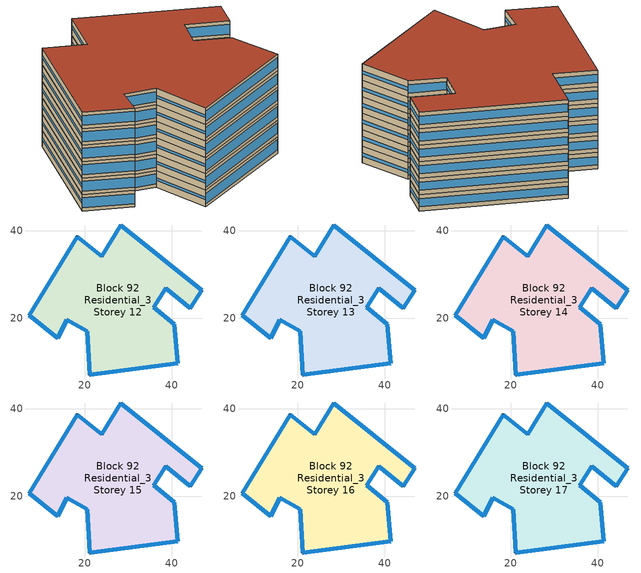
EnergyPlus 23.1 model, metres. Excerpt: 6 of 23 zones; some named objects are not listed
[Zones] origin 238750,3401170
Block 92 Residential_3 Storey 12
 floor outside (Project Floor): 46.8,26.39 44.21,22.23 38.57,26.81 35.78,22.44 40.48,18.55 41.32,9.66 21.12,6.93 20.6,16.93 15.87,19.6 13.75,15.32 7.27,20.69 18.25,38.73 23.89,34.16 28.29,41.37 z36
 wall outside (Project Wall): 7.27,20.69 13.75,15.32 15.87,19.6 20.6,16.93 21.12,6.93 41.32,9.66 40.48,18.55 35.78,22.44 38.57,26.81 44.21,22.23 46.8,26.39 28.29,41.37 23.89,34.16 18.25,38.73 7.27,20.69 z36:39
 window (Residential_south_window_construction): 7.27,20.69 13.75,15.32 / 15.87,19.59 20.59,16.93 / 21.13,6.93 41.31,9.65 / 38.57,26.81 44.21,22.24 z36.6:38.4
 window (Residential_east_window_construction): 13.75,15.32 15.87,19.59 / 41.32,9.66 40.48,18.55 / 35.78,22.44 38.57,26.81 / 44.21,22.24 46.8,26.38 z37.2:37.8
 window (Residential_west_window_construction): 20.6,16.92 21.12,6.94 / 28.28,41.37 23.89,34.16 / 18.25,38.72 7.27,20.7 z37.27:37.73
 window (Residential_north_window_construction): 40.48,18.55 35.78,22.44 / 46.8,26.39 28.29,41.36 / 23.89,34.16 18.25,38.73 z36.75:38.25
 roof outside (Project Ceiling): 41.32,9.66 40.48,18.55 35.78,22.44 38.57,26.81 44.21,22.23 46.8,26.39 28.29,41.37 23.89,34.16 18.25,38.73 7.27,20.69 13.75,15.32 15.87,19.6 20.6,16.93 21.12,6.93 z39
Block 92 Residential_3 Storey 13
 floor outside (Project Floor): 46.8,26.39 44.21,22.23 38.57,26.81 35.78,22.44 40.48,18.55 41.32,9.66 21.12,6.93 20.6,16.93 15.87,19.6 13.75,15.32 7.27,20.69 18.25,38.73 23.89,34.16 28.29,41.37 z39
 wall outside (Project Wall): 7.27,20.69 13.75,15.32 15.87,19.6 20.6,16.93 21.12,6.93 41.32,9.66 40.48,18.55 35.78,22.44 38.57,26.81 44.21,22.23 46.8,26.39 28.29,41.37 23.89,34.16 18.25,38.73 7.27,20.69 z39:42
 window (Residential_south_window_construction): 7.27,20.69 13.75,15.32 / 15.87,19.59 20.59,16.93 / 21.13,6.93 41.31,9.65 / 38.57,26.81 44.21,22.24 z39.6:41.4
 window (Residential_east_window_construction): 13.75,15.32 15.87,19.59 / 41.32,9.66 40.48,18.55 / 35.78,22.44 38.57,26.81 / 44.21,22.24 46.8,26.38 z40.2:40.8
 window (Residential_west_window_construction): 20.6,16.92 21.12,6.94 / 28.28,41.37 23.89,34.16 / 18.25,38.72 7.27,20.7 z40.27:40.73
 window (Residential_north_window_construction): 40.48,18.55 35.78,22.44 / 46.8,26.39 28.29,41.36 / 23.89,34.16 18.25,38.73 z39.75:41.25
 roof outside (Project Ceiling): 41.32,9.66 40.48,18.55 35.78,22.44 38.57,26.81 44.21,22.23 46.8,26.39 28.29,41.37 23.89,34.16 18.25,38.73 7.27,20.69 13.75,15.32 15.87,19.6 20.6,16.93 21.12,6.93 z42
Block 92 Residential_3 Storey 14
 floor outside (Project Floor): 46.8,26.39 44.21,22.23 38.57,26.81 35.78,22.44 40.48,18.55 41.32,9.66 21.12,6.93 20.6,16.93 15.87,19.6 13.75,15.32 7.27,20.69 18.25,38.73 23.89,34.16 28.29,41.37 z42
 wall outside (Project Wall): 7.27,20.69 13.75,15.32 15.87,19.6 20.6,16.93 21.12,6.93 41.32,9.66 40.48,18.55 35.78,22.44 38.57,26.81 44.21,22.23 46.8,26.39 28.29,41.37 23.89,34.16 18.25,38.73 7.27,20.69 z42:45
 window (Residential_south_window_construction): 7.27,20.69 13.75,15.32 / 15.87,19.59 20.59,16.93 / 21.13,6.93 41.31,9.65 / 38.57,26.81 44.21,22.24 z42.6:44.4
 window (Residential_east_window_construction): 13.75,15.32 15.87,19.59 / 41.32,9.66 40.48,18.55 / 35.78,22.44 38.57,26.81 / 44.21,22.24 46.8,26.38 z43.2:43.8
 window (Residential_west_window_construction): 20.6,16.92 21.12,6.94 / 28.28,41.37 23.89,34.16 / 18.25,38.72 7.27,20.7 z43.27:43.73
 window (Residential_north_window_construction): 40.48,18.55 35.78,22.44 / 46.8,26.39 28.29,41.36 / 23.89,34.16 18.25,38.73 z42.75:44.25
 roof outside (Project Ceiling): 41.32,9.66 40.48,18.55 35.78,22.44 38.57,26.81 44.21,22.23 46.8,26.39 28.29,41.37 23.89,34.16 18.25,38.73 7.27,20.69 13.75,15.32 15.87,19.6 20.6,16.93 21.12,6.93 z45
Block 92 Residential_3 Storey 15
 floor outside (Project Floor): 46.8,26.39 44.21,22.23 38.57,26.81 35.78,22.44 40.48,18.55 41.32,9.66 21.12,6.93 20.6,16.93 15.87,19.6 13.75,15.32 7.27,20.69 18.25,38.73 23.89,34.16 28.29,41.37 z45
 wall outside (Project Wall): 7.27,20.69 13.75,15.32 15.87,19.6 20.6,16.93 21.12,6.93 41.32,9.66 40.48,18.55 35.78,22.44 38.57,26.81 44.21,22.23 46.8,26.39 28.29,41.37 23.89,34.16 18.25,38.73 7.27,20.69 z45:48
 window (Residential_south_window_construction): 7.27,20.69 13.75,15.32 / 15.87,19.59 20.59,16.93 / 21.13,6.93 41.31,9.65 / 38.57,26.81 44.21,22.24 z45.6:47.4
 window (Residential_east_window_construction): 13.75,15.32 15.87,19.59 / 41.32,9.66 40.48,18.55 / 35.78,22.44 38.57,26.81 / 44.21,22.24 46.8,26.38 z46.2:46.8
 window (Residential_west_window_construction): 20.6,16.92 21.12,6.94 / 28.28,41.37 23.89,34.16 / 18.25,38.72 7.27,20.7 z46.27:46.73
 window (Residential_north_window_construction): 40.48,18.55 35.78,22.44 / 46.8,26.39 28.29,41.36 / 23.89,34.16 18.25,38.73 z45.75:47.25
 roof outside (Project Ceiling): 41.32,9.66 40.48,18.55 35.78,22.44 38.57,26.81 44.21,22.23 46.8,26.39 28.29,41.37 23.89,34.16 18.25,38.73 7.27,20.69 13.75,15.32 15.87,19.6 20.6,16.93 21.12,6.93 z48
Block 92 Residential_3 Storey 16
 floor outside (Project Floor): 46.8,26.39 44.21,22.23 38.57,26.81 35.78,22.44 40.48,18.55 41.32,9.66 21.12,6.93 20.6,16.93 15.87,19.6 13.75,15.32 7.27,20.69 18.25,38.73 23.89,34.16 28.29,41.37 z48
 wall outside (Project Wall): 7.27,20.69 13.75,15.32 15.87,19.6 20.6,16.93 21.12,6.93 41.32,9.66 40.48,18.55 35.78,22.44 38.57,26.81 44.21,22.23 46.8,26.39 28.29,41.37 23.89,34.16 18.25,38.73 7.27,20.69 z48:51
 window (Residential_south_window_construction): 7.27,20.69 13.75,15.32 / 15.87,19.59 20.59,16.93 / 21.13,6.93 41.31,9.65 / 38.57,26.81 44.21,22.24 z48.6:50.4
 window (Residential_east_window_construction): 13.75,15.32 15.87,19.59 / 41.32,9.66 40.48,18.55 / 35.78,22.44 38.57,26.81 / 44.21,22.24 46.8,26.38 z49.2:49.8
 window (Residential_west_window_construction): 20.6,16.92 21.12,6.94 / 28.28,41.37 23.89,34.16 / 18.25,38.72 7.27,20.7 z49.27:49.73
 window (Residential_north_window_construction): 40.48,18.55 35.78,22.44 / 46.8,26.39 28.29,41.36 / 23.89,34.16 18.25,38.73 z48.75:50.25
 roof outside (Project Ceiling): 41.32,9.66 40.48,18.55 35.78,22.44 38.57,26.81 44.21,22.23 46.8,26.39 28.29,41.37 23.89,34.16 18.25,38.73 7.27,20.69 13.75,15.32 15.87,19.6 20.6,16.93 21.12,6.93 z51
Block 92 Residential_3 Storey 17
 floor outside (Project Floor): 46.8,26.39 44.21,22.23 38.57,26.81 35.78,22.44 40.48,18.55 41.32,9.66 21.12,6.93 20.6,16.93 15.87,19.6 13.75,15.32 7.27,20.69 18.25,38.73 23.89,34.16 28.29,41.37 z51
 wall outside (Project Wall): 7.27,20.69 13.75,15.32 15.87,19.6 20.6,16.93 21.12,6.93 41.32,9.66 40.48,18.55 35.78,22.44 38.57,26.81 44.21,22.23 46.8,26.39 28.29,41.37 23.89,34.16 18.25,38.73 7.27,20.69 z51:54
 window (Residential_south_window_construction): 7.27,20.69 13.75,15.32 / 15.87,19.59 20.59,16.93 / 21.13,6.93 41.31,9.65 / 38.57,26.81 44.21,22.24 z51.6:53.4
 window (Residential_east_window_construction): 13.75,15.32 15.87,19.59 / 41.32,9.66 40.48,18.55 / 35.78,22.44 38.57,26.81 / 44.21,22.24 46.8,26.38 z52.2:52.8
 window (Residential_west_window_construction): 20.6,16.92 21.12,6.94 / 28.28,41.37 23.89,34.16 / 18.25,38.72 7.27,20.7 z52.27:52.73
 window (Residential_north_window_construction): 40.48,18.55 35.78,22.44 / 46.8,26.39 28.29,41.36 / 23.89,34.16 18.25,38.73 z51.75:53.25
 roof outside (Project Ceiling): 41.32,9.66 40.48,18.55 35.78,22.44 38.57,26.81 44.21,22.23 46.8,26.39 28.29,41.37 23.89,34.16 18.25,38.73 7.27,20.69 13.75,15.32 15.87,19.6 20.6,16.93 21.12,6.93 z54
[Building]
Building_1: North Axis=0; Terrain=City; Loads Convergence Tolerance Value=0.04; Temperature Convergence Tolerance Value=0.4; Solar Distribution=FullExterior; Maximum Number of Warmup Days=25; Minimum Number of Warmup Days=6
[Site:Location]
CHN Design_Conditions: Latitude=30; Longitude=114; Time Zone=8; Elevation=12
[SIZINGPERIOD:DESIGNDAY] Day of Month=21; DryBulb Temperature Range Modifier Type=DefaultMultipliers; Humidity Condition Type=Wetbulb; Barometric Pressure=101181; Rain Indicator=No; Snow Indicator=No; Daylight Saving Time Indicator=No; Sky Clearness=0; Begin Environment Reset Mode=FullResetAtBeginEnvironment
Name | Month | Day Type | Maximum DryBulb Temperature | Daily DryBulb Temperature Range | Wetbulb or DewPoint at Maximum DryBulb | Wind Speed | Wind Direction | Solar Model Indicator | ASHRAE Clear Sky Optical Depth for Beam Irradiance taub | ASHRAE Clear Sky Optical Depth for Diffuse Irradiance taud
Ann Htg 99.6% Condns DB | 1 | WinterDesignDay | -10 | 0 | -4.8 | 1 | 340 | ASHRAEClearSky | 0 | 0
Ann Clg .4% Condns DB=>MWB | 7 | SummerDesignDay | 40 | 6.6 | 27.1 | 3.5 | 220 | ASHRAETau | 0.781 | 1.413
[MATERIAL]
DefaultMaterial: Roughness=Rough; Thickness=0.1; Conductivity=0.1; Density=1000; Specific Heat=1000; Thermal Absorptance=0.9; Solar Absorptance=0.7; Visible Absorptance=0.7
[WINDOWMATERIAL:SIMPLEGLAZINGSYSTEM] UFactor=1.5; Solar Heat Gain Coefficient=0.4; Visible Transmittance=0.6
Residential_east_window; Residential_south_window; Residential_west_window; Residential_north_window
[CONSTRUCTION]
Project Wall; Project Floor; Project Ceiling: DefaultMaterial
Residential_east_window_construction: Residential_east_window
Residential_south_window_construction: Residential_south_window
Residential_west_window_construction: Residential_west_window
Residential_north_window_construction: Residential_north_window
[SPACE] Ceiling Height=autocalculate; Volume=autocalculate; Floor Area=autocalculate; Space Type=Residential
Name | Zone
Block 92 Residential_3 Storey 12_space | Block 92 Residential_3 Storey 12
Block 92 Residential_3 Storey 13_space | Block 92 Residential_3 Storey 13
Block 92 Residential_3 Storey 14_space | Block 92 Residential_3 Storey 14
Block 92 Residential_3 Storey 15_space | Block 92 Residential_3 Storey 15
Block 92 Residential_3 Storey 16_space | Block 92 Residential_3 Storey 16
Block 92 Residential_3 Storey 17_space | Block 92 Residential_3 Storey 17
[SPACELIST]
Residential: Block 92 Residential_3 Storey 0_space, Block 92 Residential_3 Storey 1_space, Block 92 Residential_3 Storey 2_space, Block 92 Residential_3 Storey 3_space, Block 92 Residential_3 Storey 4_space, Block 92 Residential_3 Storey 5_space, Block 92 Residential_3 Storey 6_space, Block 92 Residential_3 Storey 7_space, Block 92 Residential_3 Storey 8_space, Block 92 Residential_3 Storey 9_space, Block 92 Residential_3 Storey 10_space, Block 92 Residential_3 Storey 11_space, Block 92 Residential_3 Storey 12_space, Block 92 Residential_3 Storey 13_space, Block 92 Residential_3 Storey 14_space, Block 92 Residential_3 Storey 15_space, Block 92 Residential_3 Storey 16_space, Block 92 Residential_3 Storey 17_space, Block 92 Residential_3 Storey 18_space, Block 92 Residential_3 Storey 19_space, Block 92 Residential_3 Storey 20_space, Block 92 Residential_3 Storey 21_space, Block 92 Residential_3 Storey 22_space
[ZONE] Type=1; Multiplier=1; Ceiling Height=autocalculate; Volume=autocalculate; Floor Area=autocalculate; Part of Total Floor Area=Yes
Block 92 Residential_3 Storey 12; Block 92 Residential_3 Storey 13; Block 92 Residential_3 Storey 14; Block 92 Residential_3 Storey 15; Block 92 Residential_3 Storey 16; Block 92 Residential_3 Storey 17
[PEOPLE]
People_for_residential: Zone or ZoneList or Space or SpaceList=Residential; Number of People Schedule=SeasonalSchedule_Schedule_residential_people; Number of People Calculation Method=People/Area; People per Floor Area=0.04; Fraction Radiant=0.3; Sensible Heat Fraction=autocalculate; Activity Level Schedule=SeasonalSchedule_Schedule_residential_activity; Carbon Dioxide Generation Rate=3.82e-08; Enable ASHRAE 55 Comfort Warnings=No; Mean Radiant Temperature Calculation Type=ZoneAveraged; Clothing Insulation Calculation Method=ClothingInsulationSchedule; Cold Stress Temperature Threshold=15.56; Heat Stress Temperature Threshold=30
[LIGHTS]
Light_for_residential: Zone or ZoneList or Space or SpaceList=Residential; Schedule=SeasonalSchedule_residential_lighting; Design Level Calculation Method=Watts/Area; Watts per Zone Floor Area=5; Return Air Fraction=0; Fraction Radiant=0.32; Fraction Visible=0.25; Fraction Replaceable=1; EndUse Subcategory=General; Return Air Fraction Calculated from Plenum Temperature=No; Return Air Fraction Function of Plenum Temperature Coefficient 1=0; Return Air Fraction Function of Plenum Temperature Coefficient 2=0
[ELECTRICEQUIPMENT]
Equipment_for_residential: Zone or ZoneList or Space or SpaceList=Residential; Schedule=SeasonalSchedule_Schedule_residential_equipment; Design Level Calculation Method=Watts/Area; Watts per Zone Floor Area=3.8; Fraction Latent=0; Fraction Radiant=0; Fraction Lost=0; EndUse Subcategory=Electric Equipment
[DAYLIGHTING:CONTROLS] Illuminance Setpoint at Reference Point 1=300
Name | Zone or Space | Glare Calculation Daylighting Reference Point | Daylighting Reference Point 1
Dlight_Block 92 Residential_3 Storey 12 | Block 92 Residential_3 Storey 12 | Rpoint_Block 92 Residential_3 Storey 12 | Rpoint_Block 92 Residential_3 Storey 12
Dlight_Block 92 Residential_3 Storey 13 | Block 92 Residential_3 Storey 13 | Rpoint_Block 92 Residential_3 Storey 13 | Rpoint_Block 92 Residential_3 Storey 13
Dlight_Block 92 Residential_3 Storey 14 | Block 92 Residential_3 Storey 14 | Rpoint_Block 92 Residential_3 Storey 14 | Rpoint_Block 92 Residential_3 Storey 14
Dlight_Block 92 Residential_3 Storey 15 | Block 92 Residential_3 Storey 15 | Rpoint_Block 92 Residential_3 Storey 15 | Rpoint_Block 92 Residential_3 Storey 15
Dlight_Block 92 Residential_3 Storey 16 | Block 92 Residential_3 Storey 16 | Rpoint_Block 92 Residential_3 Storey 16 | Rpoint_Block 92 Residential_3 Storey 16
Dlight_Block 92 Residential_3 Storey 17 | Block 92 Residential_3 Storey 17 | Rpoint_Block 92 Residential_3 Storey 17 | Rpoint_Block 92 Residential_3 Storey 17
[HVACTEMPLATE:ZONE:IDEALLOADSAIRSYSTEM] Template Thermostat=Thermostat_for_residential; Maximum Heating Supply Air Temperature=50; Minimum Cooling Supply Air Temperature=13; Maximum Heating Supply Air Humidity Ratio=0.0156; Minimum Cooling Supply Air Humidity Ratio=0.0077; Heating Limit=NoLimit; Cooling Limit=NoLimit; Dehumidification Control Type=ConstantSensibleHeatRatio; Cooling Sensible Heat Ratio=0.7; Dehumidification Setpoint=60; Humidification Control Type=None; Humidification Setpoint=30; Outdoor Air Method=DetailedSpecification; Outdoor Air Flow Rate per Person=0.00944; Outdoor Air Flow Rate per Zone Floor Area=0; Outdoor Air Flow Rate per Zone=0; Design Specification Outdoor Air Object=Ventilation_for_residential; Demand Controlled Ventilation Type=None; Outdoor Air Economizer Type=NoEconomizer; Heat Recovery Type=None; Sensible Heat Recovery Effectiveness=0.7; Latent Heat Recovery Effectiveness=0.65
Block 92 Residential_3 Storey 12; Block 92 Residential_3 Storey 13; Block 92 Residential_3 Storey 14; Block 92 Residential_3 Storey 15; Block 92 Residential_3 Storey 16; Block 92 Residential_3 Storey 17
[DESIGNSPECIFICATION:OUTDOORAIR]
Ventilation_for_residential: Outdoor Air Method=Flow/Person; Outdoor Air Flow per Person=0.00833333; Outdoor Air Flow per Zone Floor Area=0; Outdoor Air Flow per Zone=0; Outdoor Air Flow Air Changes per Hour=0
[SCHEDULE:DAY:HOURLY]
Schedule_residential_lighting_weekday_hourly; Schedule_residential_lighting_holiday_hourly: 0.1, 0.1, 0.1, 0.1, 0.1, 0.8, 0.5, 0, 0, 0, 0, 0, 0, 0, 0, 0, 0, 0, 1, 1, 1, 1, 0.1, 0.1
Schedule_residential_equipment_weekday_hourly: 0.2, 0.2, 0.2, 0.2, 0.2, 0.2, 0.8, 0.8, 0.6, 0.6, 0.8, 0.8, 0.8, 0.5, 0.5, 0.5, 0.6, 0.9, 0.9, 0.9, 0.9, 0.9, 0.2, 0.2
Schedule_residential_equipment_holiday_hourly: 0.2, 0.2, 0.2, 0.2, 0.2, 0.2, 0.75, 1, 0.5, 0.3, 0.5, 0.8, 0.5, 0.25, 0.25, 0.25, 0.25, 0.5, 0.9, 0.8, 0.75, 0.5, 0.2, 0.2
Schedule_residential_people_weekday_hourly: 1, 1, 1, 1, 1, 1, 0.5, 0.5, 0, 0, 0, 0, 0, 0, 0, 0, 0, 0, 0, 0, 0.5, 1, 1, 1
Schedule_residential_people_holiday_hourly: 0.5, 0.5, 0.5, 0.5, 0.5, 0.5, 0.5, 0.5, 0.5, 0.5, 0.5, 0.5, 0.5, 0.5, 0.5, 0.5, 0.5, 0.5, 0.5, 0.5, 0.5, 0.5, 0.5, 0.5
Schedule_residential_activity_weekday_hourly; Schedule_residential_activity_holiday_hourly: 108, 108, 108, 108, 108, 108, 108, 108, 108, 108, 108, 108, 108, 108, 108, 108, 108, 108, 108, 108, 108, 108, 108, 108
[SCHEDULE:WEEK:DAILY]
Schedule_residential_lighting_weekly: Schedule_residential_lighting_holiday_hourly, Schedule_residential_lighting_weekday_hourly, Schedule_residential_lighting_weekday_hourly, Schedule_residential_lighting_weekday_hourly, Schedule_residential_lighting_weekday_hourly, Schedule_residential_lighting_weekday_hourly, Schedule_residential_lighting_holiday_hourly, Schedule_residential_lighting_holiday_hourly, Schedule_residential_lighting_weekday_hourly, Schedule_residential_lighting_weekday_hourly, Schedule_residential_lighting_holiday_hourly, Schedule_residential_lighting_holiday_hourly
Schedule_residential_equipment_weekly: Schedule_residential_equipment_holiday_hourly, Schedule_residential_equipment_weekday_hourly, Schedule_residential_equipment_weekday_hourly, Schedule_residential_equipment_weekday_hourly, Schedule_residential_equipment_weekday_hourly, Schedule_residential_equipment_weekday_hourly, Schedule_residential_equipment_holiday_hourly, Schedule_residential_equipment_holiday_hourly, Schedule_residential_equipment_weekday_hourly, Schedule_residential_equipment_weekday_hourly, Schedule_residential_equipment_holiday_hourly, Schedule_residential_equipment_holiday_hourly
Schedule_residential_people_weekly: Schedule_residential_people_holiday_hourly, Schedule_residential_people_weekday_hourly, Schedule_residential_people_weekday_hourly, Schedule_residential_people_weekday_hourly, Schedule_residential_people_weekday_hourly, Schedule_residential_people_weekday_hourly, Schedule_residential_people_holiday_hourly, Schedule_residential_people_holiday_hourly, Schedule_residential_people_weekday_hourly, Schedule_residential_people_weekday_hourly, Schedule_residential_people_holiday_hourly, Schedule_residential_people_holiday_hourly
Schedule_residential_activity_weekly: Schedule_residential_activity_holiday_hourly, Schedule_residential_activity_weekday_hourly, Schedule_residential_activity_weekday_hourly, Schedule_residential_activity_weekday_hourly, Schedule_residential_activity_weekday_hourly, Schedule_residential_activity_weekday_hourly, Schedule_residential_activity_holiday_hourly, Schedule_residential_activity_holiday_hourly, Schedule_residential_activity_weekday_hourly, Schedule_residential_activity_weekday_hourly, Schedule_residential_activity_holiday_hourly, Schedule_residential_activity_holiday_hourly
[SCHEDULE:YEAR]
SeasonalSchedule_residential_lighting: Schedule_residential_lighting_weekly, 1, 1, 12, 31
SeasonalSchedule_Schedule_residential_equipment: Schedule_residential_equipment_weekly, 1, 1, 12, 31
SeasonalSchedule_Schedule_residential_people: Schedule_residential_people_weekly, 1, 1, 12, 31
SeasonalSchedule_Schedule_residential_activity: Schedule_residential_activity_weekly, 1, 1, 12, 31
